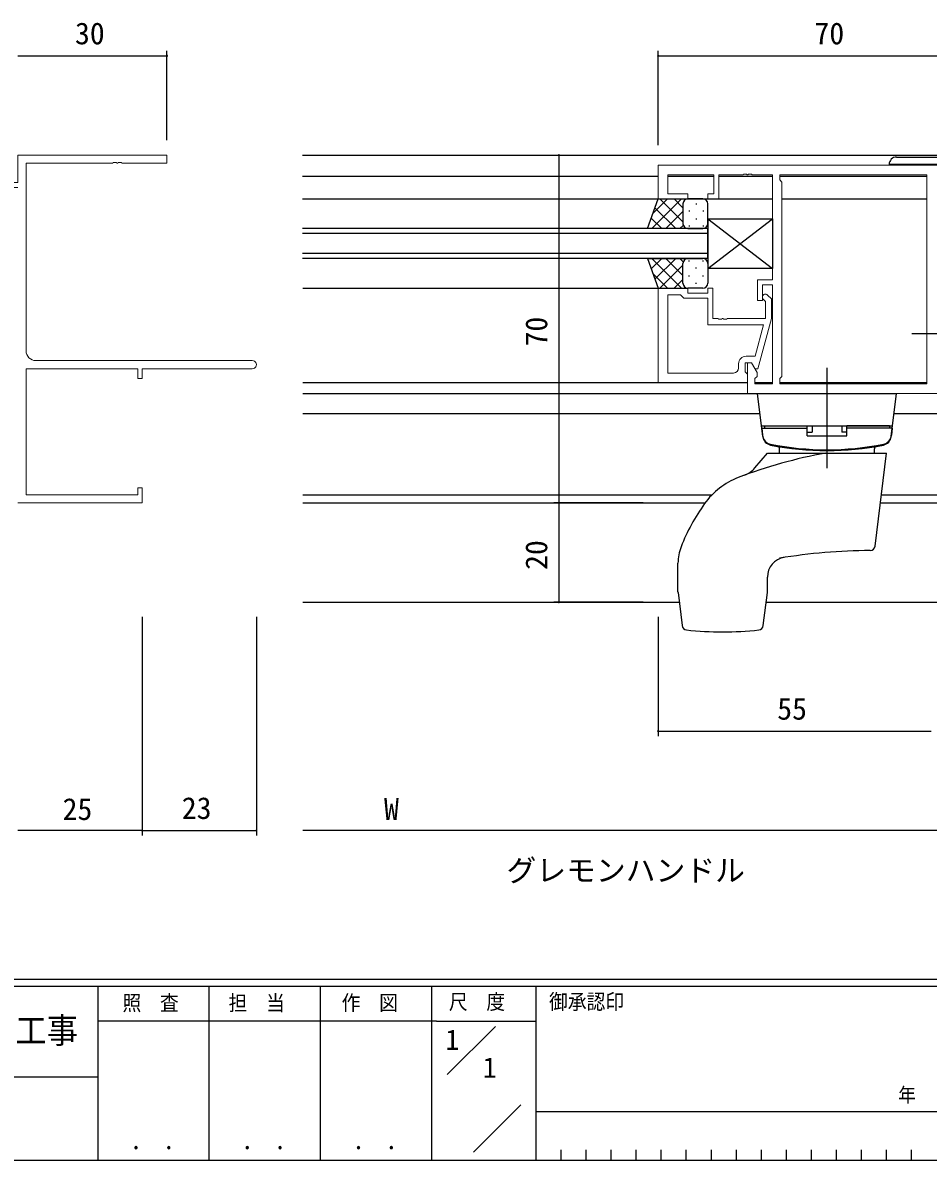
# Model space of a CAD drawing. Units: millimetres, scale not verified. Extents: x -1107 to 397, y -282 to 282.
# Drawn here: x 106.3 to 288.6, y -282.1 to -53 of the extents above; entities that cross this region are included whole.
import ezdxf
from ezdxf.enums import TextEntityAlignment as Align

# ---------------------------------------------------------------- set-up
doc = ezdxf.new("R2010")
doc.units = ezdxf.units.MM
doc.header["$LTSCALE"] = 2
for name, color, linetype in [('0-1_USER1', 3, 'Continuous'), ('0-3_YKK_12', 2, 'Continuous'), ('0-4_YKK_13', 4, 'Continuous'), ('0-6_YKK_D', 6, 'Continuous'), ('0-7_YKK_ZWAK', 7, 'Continuous')]:
    doc.layers.add(name, color=color, linetype=linetype)
doc.layers.add('0-2_YKK_11', color=7, linetype='Continuous', lineweight=18)
doc.styles.add('ＭＳ ゴシック', font='')
doc.styles.get('ＭＳ ゴシック').set_extended_font_data('MS Gothic')

msp = doc.modelspace()

# ---------------------------------------------------------------- linework, layer by layer
at = {"layer": '0-2_YKK_11'}
for p, q in [((288.298, -125.77), (288.298, -83.63)), ((152.534, -121.07), (108.979, -121.07)), ((250.428, -122.57), (250.428, -121.7))]:
    msp.add_line(p, q, dxfattribs=at)
for points in [[(106.979, -119.07), (106.979, -81.33), (124.391, -81.33), (124.574, -81.21), (125.124, -81.21), (125.307, -81.33), (125.391, -81.33), (125.574, -81.21), (126.124, -81.21), (126.307, -81.33), (135.349, -81.33), (135.349, -79.7), (105.349, -79.7), (105.349, -85.2), (104.349, -85.2), (104.349, -86.2), (105.349, -86.2)], [(304.228, -81.7), (234.228, -81.7), (234.228, -88.5), (240.228, -88.5), (240.228, -87.5), (236.158, -87.5), (236.158, -83.63), (245.428, -83.63), (245.428, -87.5), (244.228, -87.5), (244.228, -88.5), (246.428, -88.5), (246.428, -83.63), (251.27, -83.63), (251.453, -83.51), (252.003, -83.51), (252.186, -83.63), (252.27, -83.63), (252.453, -83.51), (253.003, -83.51), (253.186, -83.63), (257.228, -83.63), (257.228, -104.8), (254.228, -104.8), (254.228, -109), (255.228, -109), (255.228, -105.8), (257.228, -105.8), (257.228, -125.77), (253.728, -125.77), (253.728, -124.7), (254.158, -124.27), (254.158, -123.457), (253.028, -121.5), (252.228, -121.5), (252.228, -127.7), (294.728, -127.7)], [(234.228, -125.5), (234.228, -106.5), (240.228, -106.5), (240.228, -107.5), (244.228, -107.5), (244.228, -106.5), (245.228, -106.5), (245.228, -112.6), (246.27, -112.6), (246.453, -112.72), (247.003, -112.72), (247.186, -112.6), (247.27, -112.6), (247.453, -112.72), (248.003, -112.72), (248.186, -112.6), (255.828, -112.6), (255.828, -109.149), (255.404, -108.724)], [(256.252, -107.876), (257.028, -108.651), (257.028, -112.597), (254.321, -122.7), (253.721, -122.7), (253.028, -121.5), (251.728, -121.5), (251.728, -123.3), (251.928, -123.5), (252.228, -123.8), (252.228, -125.5), (234.228, -125.5)], [(236.158, -107.8), (236.158, -123.57), (249.428, -123.57)], [(251.928, -120.2), (253.748, -120.2), (255.436, -113.9), (244.228, -113.9), (244.228, -108.5), (239.428, -108.5), (238.928, -108), (238.728, -107.8), (236.158, -107.8), (236.158, -123.57)], [(105.349, -149.7), (130.349, -149.7), (130.349, -146.7), (129.449, -146.7), (129.449, -148.07), (106.979, -148.07), (106.979, -122.7), (129.449, -122.7), (129.449, -124.7), (130.349, -124.7), (130.349, -122.7), (152.534, -122.7)]]:
    msp.add_lwpolyline(points, dxfattribs=at)
msp.add_lwpolyline([(288.298, -125.77), (288.298, -83.63), (258.728, -83.63), (258.728, -84.7), (259.158, -85.13), (259.158, -124.27), (258.728, -124.7), (258.728, -125.77)], close=True, dxfattribs=at)
for centre, radius, start, end in [((255.828, -108.3), 0.6, 44.99999, 225.00001), ((108.979, -119.07), 2, 180.00001, 269.99999), ((152.534, -121.885), 0.815, 269.99999, 90.00001), ((251.928, -121.7), 1.5, 90.00001, 179.99999), ((249.428, -122.57), 1, 270.00001, 359.99999)]:
    msp.add_arc(centre, radius, start, end, dxfattribs=at)
at = {"layer": '0-3_YKK_12'}
for p, q in [((162.655, -79.7), (311.528, -79.7)), ((162.655, -83.9), (234.228, -83.9)), ((236.16, -83.9), (245.427, -83.9)), ((246.43, -83.9), (257.227, -83.9)), ((258.73, -83.9), (288.297, -83.9)), ((162.655, -88.5), (257.228, -88.5)), ((259.158, -88.5), (288.298, -88.5)), ((244.229, -94.501), (162.655, -94.501)), ((244.229, -95.501), (162.655, -95.501)), ((244.229, -100.501), (244.229, -94.501)), ((244.229, -99.501), (162.655, -99.501)), ((244.229, -100.501), (162.655, -100.501)), ((162.728, -106.5), (234.228, -106.5)), ((162.728, -125.5), (252.228, -125.5)), ((253.73, -125.5), (257.227, -125.5)), ((258.73, -125.5), (288.297, -125.5)), ((162.728, -127.7), (270.528, -127.7)), ((162.728, -131.7), (254.719, -131.7)), ((281.737, -131.7), (292.328, -131.7)), ((162.728, -148.07), (245.11, -148.07)), ((279.2, -148.07), (311.228, -148.07)), ((162.728, -149.7), (243.712, -149.7)), ((279, -149.7), (311.528, -149.7)), ((162.728, -169.7), (238.474, -169.7)), ((255.982, -169.7), (311.228, -169.7))]:
    msp.add_line(p, q, dxfattribs=at)
at = {"layer": '0-4_YKK_13'}
for p, q in [((282.23, -80.08), (304.23, -80.08)), ((304.23, -81.58), (280.73, -81.58)), ((238.96, -88.501), (232.96, -94.501)), ((236.131, -88.501), (233.171, -91.461)), ((239.228, -93.121), (234.608, -88.501)), ((239.228, -90.292), (237.436, -88.501)), ((243.228, -88.501), (240.228, -88.501)), ((237.779, -94.501), (233.584, -90.305)), ((239.228, -91.061), (235.788, -94.501)), ((239.228, -89.501), (239.228, -93.101)), ((239.228, -89.901), (239.228, -93.501)), ((240.45, -90.836), (240.45, -91.036)), ((241.865, -89.421), (241.865, -89.621)), ((243.28, -90.836), (243.28, -91.036)), ((244.228, -93.501), (244.228, -89.501)), ((234.951, -94.501), (232.839, -92.389)), ((239.285, -93.832), (238.617, -94.501)), ((240.45, -93.866), (240.45, -94.066)), ((241.865, -92.451), (241.865, -92.651)), ((243.28, -93.866), (243.28, -94.066)), ((244.228, -102.5), (257.228, -92.5)), ((244.228, -92.5), (257.228, -102.5)), ((244.228, -92.5), (244.228, -102.5)), ((244.228, -92.5), (257.228, -92.5)), ((244.228, -102.5), (257.228, -92.5)), ((244.228, -92.5), (257.228, -102.5)), ((244.228, -92.5), (244.228, -102.5)), ((244.228, -92.5), (257.228, -92.5)), ((240.228, -94.501), (232.085, -94.501)), ((240.228, -94.501), (243.228, -94.501)), ((232.085, -100.501), (240.228, -100.501)), ((234.951, -100.501), (232.839, -102.612)), ((238.96, -106.501), (232.96, -100.501)), ((237.779, -100.501), (233.584, -104.696)), ((239.228, -103.94), (235.788, -100.501)), ((239.285, -101.169), (238.617, -100.501)), ((240.228, -100.501), (243.228, -100.501)), ((239.228, -101.88), (234.608, -106.501)), ((239.228, -105.101), (239.228, -101.501)), ((239.228, -105.501), (239.228, -101.901)), ((240.45, -101.136), (240.45, -100.936)), ((241.865, -102.551), (241.865, -102.351)), ((243.28, -101.136), (243.28, -100.936)), ((244.228, -101.501), (244.228, -105.501)), ((236.131, -106.501), (233.171, -103.54)), ((239.228, -104.709), (237.436, -106.501)), ((240.45, -104.166), (240.45, -103.966)), ((243.28, -104.166), (243.28, -103.966)), ((243.228, -106.501), (240.228, -106.501)), ((241.865, -105.581), (241.865, -105.381)), ((307.728, -115.7), (285.298, -115.7)), ((268.228, -122.5), (268.228, -142.7)), ((254.228, -127.7), (282.228, -127.7)), ((255.291, -136.358), (254.228, -127.7)), ((281.165, -136.358), (282.228, -127.7)), ((255.026, -134.2), (281.43, -134.2)), ((255.128, -134.7), (264.228, -134.7)), ((255.128, -134.7), (255.252, -136.116)), ((255.628, -134.2), (264.228, -134.2)), ((255.628, -134.2), (255.628, -134.7)), ((264.228, -136.2), (264.228, -134.2)), ((265.228, -134.2), (265.228, -135.467)), ((271.228, -134.2), (271.228, -135.467)), ((272.228, -136.2), (272.228, -134.2)), ((280.828, -134.2), (272.228, -134.2)), ((281.328, -134.7), (272.228, -134.7)), ((280.828, -134.2), (280.828, -134.7)), ((281.328, -134.7), (281.204, -136.116)), ((264.228, -135.467), (265.228, -135.467)), ((264.228, -136.2), (272.228, -136.2)), ((272.228, -135.467), (271.228, -135.467)), ((253.729, -142.679), (256.228, -139.7)), ((256.228, -139.7), (280.228, -139.7)), ((258.693, -139.7), (258.678, -138.818)), ((277.763, -139.7), (277.778, -138.818)), ((277.929, -158.426), (280.228, -139.7)), ((238.228, -167.639), (238.228, -161.854)), ((256.228, -167.639), (256.228, -164.659)), ((238.235, -167.761), (239.055, -174.433)), ((255.401, -174.433), (256.221, -167.761))]:
    msp.add_line(p, q, dxfattribs=at)
for points in [[(232.085, -94.501), (234.228, -88.501), (240.228, -88.501)], [(257.228, -92.5), (257.228, -102.5), (244.228, -102.5)], [(257.228, -92.5), (257.228, -102.5), (244.228, -102.5)], [(232.085, -100.501), (234.228, -106.501), (240.228, -106.501)]]:
    msp.add_lwpolyline(points, dxfattribs=at)
for centre, radius, start, end in [((282.23, -81.58), 1.5, 90, 180), ((240.228, -89.501), 1, 90, 180), ((240.228, -89.501), 1, 90, 180), ((243.228, -89.501), 1, 360, 90), ((240.228, -93.501), 1, 180, 270), ((240.228, -93.501), 1, 180, 270), ((243.228, -93.501), 1, 270, 360), ((240.228, -101.501), 1, 90, 180), ((240.228, -101.501), 1, 90, 180), ((243.228, -101.501), 1, 360, 90), ((240.228, -105.501), 1, 180, 270), ((240.228, -105.501), 1, 180, 270), ((243.228, -105.501), 1, 270, 360), ((257.244, -135.942), 2, 185, 258.64775), ((257.254, -135.937), 2, 187, 258.65826), ((257.276, -136.115), 2, 187, 258.68116), ((279.18, -136.115), 2, 281.31884, 353), ((279.202, -135.937), 2, 281.34174, 353), ((279.212, -135.942), 2, 281.35225, 355), ((284.928, -234.2), 96.004, 100.15586, 111.10054), ((268.228, -81.234), 57.8, 258.64775, 281.35225), ((268.228, -81.226), 57.8, 258.65826, 281.34116), ((268.228, -81.4), 57.8, 258.68116, 281.31884), ((258.178, -138.827), 0.5, 1, 80.07331), ((278.278, -138.827), 0.5, 99.92669, 179), ((249.898, -139.465), 5, 290.29251, 320), ((255.766, -158.627), 15, 111.10054, 144.32281), ((276.074, -173.208), 40, 144.32281, 158.51499), ((247.228, -161.854), 9, 158.51499, 180), ((277.93, -279.3), 120, 90.47042, 99.2391), ((276.936, -158.304), 1, 270.47042, 353), ((260.228, -164.659), 4, 98.77765, 180), ((239.228, -167.639), 1, 180, 187), ((255.228, -167.639), 1, 353, 360), ((240.047, -174.311), 1, 187, 263.80105), ((247.228, -108.2), 67.5, 263.80105, 276.19895), ((254.409, -174.311), 1, 276.19895, 353)]:
    msp.add_arc(centre, radius, start, end, dxfattribs=at)
at = {"layer": '0-6_YKK_D'}
for p, q in [((135.349, -76.7), (135.349, -58.7)), ((234.228, -77.7), (234.228, -58.7)), ((105.349, -59.7), (135.349, -59.7)), ((234.228, -59.7), (304.228, -59.7)), ((214.228, -79.7), (214.228, -149.7)), ((231.228, -149.7), (213.228, -149.7)), ((214.228, -149.7), (214.228, -169.7)), ((231.228, -169.7), (213.228, -169.7)), ((130.349, -172.7), (130.349, -216.7)), ((130.349, -172.7), (130.349, -216.7)), ((153.349, -172.7), (153.349, -216.7)), ((234.228, -172.7), (234.228, -196.7)), ((234.228, -195.7), (289.228, -195.7)), ((130.349, -215.7), (105.349, -215.7)), ((130.349, -215.7), (153.349, -215.7)), ((304.228, -215.7), (162.728, -215.7))]:
    msp.add_line(p, q, dxfattribs=at)
for centre, start, end in [((135.349, -59.7), 0, 180), ((135.349, -59.7), 180, 0), ((234.228, -59.7), 0, 180), ((234.228, -59.7), 180, 0), ((214.228, -79.7), 90, 270), ((214.228, -79.7), 270, 90), ((214.228, -149.7), 90, 270), ((214.228, -149.7), 90, 270), ((214.228, -149.7), 270, 90), ((214.228, -149.7), 270, 90), ((214.228, -169.7), 90, 270), ((214.228, -169.7), 270, 90), ((234.228, -195.7), 0, 180), ((234.228, -195.7), 180, 0), ((130.349, -215.7), 0, 180), ((130.349, -215.7), 0, 180), ((130.349, -215.7), 180, 0), ((130.349, -215.7), 180, 0), ((153.349, -215.7), 0, 180), ((153.349, -215.7), 180, 0)]:
    msp.add_arc(centre, 0.106, start, end, dxfattribs=at)
at = {"layer": '0-7_YKK_ZWAK'}
for p, q in [((376.2, -245.7), (-393.8, -245.7)), ((338.4, -247.1), (-393.8, -247.1)), ((121.4, -247.1), (121.4, -282.1)), ((143.8, -247.1), (143.8, -282.1)), ((166.2, -247.1), (166.2, -282.1)), ((188.6, -247.1), (188.6, -282.1)), ((209.6, -247.1), (209.6, -282.1)), ((189.584, -254.099), (121.4, -254.099)), ((189.584, -254.099), (209.6, -254.099)), ((191.77, -264.836), (201.464, -255.143)), ((-7.4, -265.299), (121.4, -265.299)), ((197.072, -280.445), (206.596, -270.921)), ((209.6, -272.3), (310.4, -272.3)), ((214.64, -280), (214.64, -282.1)), ((219.68, -280), (219.68, -282.1)), ((224.72, -280), (224.72, -282.1)), ((229.76, -280), (229.76, -282.1)), ((234.8, -280), (234.8, -282.1)), ((239.84, -280), (239.84, -282.1)), ((244.88, -280), (244.88, -282.1)), ((249.92, -280), (249.92, -282.1)), ((254.96, -280), (254.96, -282.1)), ((260, -280), (260, -282.1)), ((265.04, -280), (265.04, -282.1)), ((270.08, -280), (270.08, -282.1)), ((275.12, -280), (275.12, -282.1)), ((280.16, -280), (280.16, -282.1)), ((285.2, -280), (285.2, -282.1)), ((-393.8, -282.1), (338.4, -282.1))]:
    msp.add_line(p, q, dxfattribs=at)

# ---------------------------------------------------------------- texts
at = {"layer": '0-1_USER1', "style": 'ＭＳ ゴシック'}
for s, height, p in [('グレモンハンドル', 4.399, (203.704, -227.25)), ('1', 4.106, (191.4, -261.099)), ('1', 4.106, (198.933, -266.699))]:
    msp.add_text(s, height=height, dxfattribs=at).set_placement(p, align=Align.BOTTOM_LEFT)
at = {"layer": '0-6_YKK_D', "style": 'ＭＳ ゴシック'}
for s, p in [('30', (116.829, -58.7)), ('70', (265.708, -58.7)), ('55', (258.208, -194.7)), ('25', (114.329, -214.9)), ('23', (138.329, -214.7)), ('W', (179.047, -214.9))]:
    msp.add_text(s, height=4.399, dxfattribs=at).set_placement(p, align=Align.BOTTOM_LEFT)
for s, p in [('70', (213.228, -118.22)), ('20', (213.228, -163.22))]:
    msp.add_text(s, height=4.399, rotation=90, dxfattribs=at).set_placement(p, align=Align.BOTTOM_LEFT)
at = {"layer": '0-7_YKK_ZWAK', "style": 'ＭＳ ゴシック', "width": 0.9}
for s, height, p in [('照  査', 3.079, (126.389, -252.88)), ('担  当', 3.079, (147.755, -252.88)), ('作  図', 3.079, (170.52, -252.862)), ('尺  度', 3.079, (192.112, -252.637)), ('御承認印', 3.079, (212.267, -252.633)), ('工事', 5.132, (104.831, -260.056)), ('年   月   日', 2.903, (282.576, -271.269)), (' ． ．', 3.592, (125.855, -281.046)), (' ． ．', 3.592, (148.255, -281.046)), (' ． ．', 3.592, (170.655, -281.046))]:
    msp.add_text(s, height=height, dxfattribs=at).set_placement(p, align=Align.BOTTOM_LEFT)

doc.saveas('drawing.dxf')
